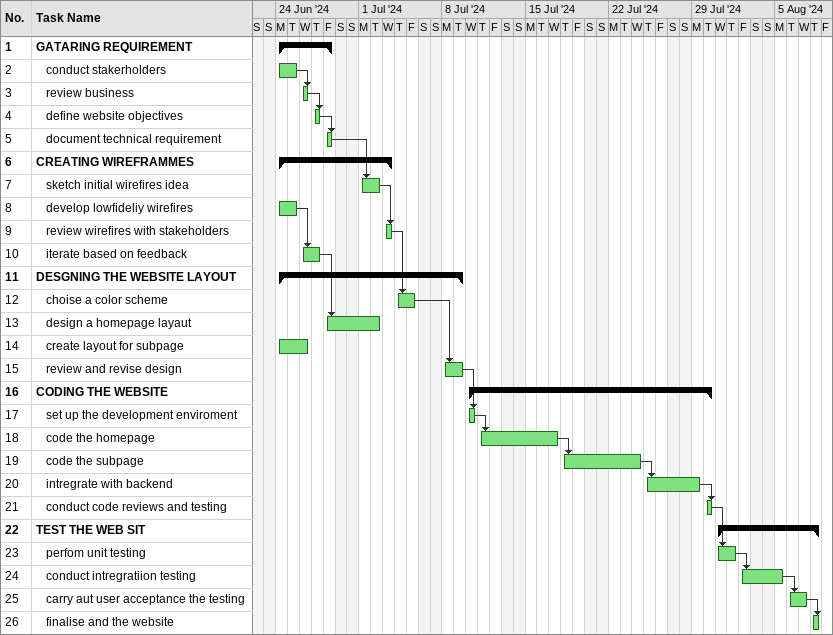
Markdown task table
| ID | Level | Task | Start | Finish | Predecessors |
|---|---|---|---|---|---|
| 1 | 1 | **GATARING REQUIREMENT** | 2024-06-24 | 2024-06-28 |  |
| 2 | 2 | conduct stakerholders | 2024-06-24 | 2024-06-25 |  |
| 3 | 2 | review business | 2024-06-26 | 2024-06-26 | 2 |
| 4 | 2 | define website objectives | 2024-06-27 | 2024-06-27 | 3 |
| 5 | 2 | document technical requirement | 2024-06-28 | 2024-06-28 | 4 |
| 6 | 1 | **CREATING WIREFRAMMES** | 2024-06-24 | 2024-07-03 |  |
| 7 | 2 | sketch initial wirefires idea | 2024-07-01 | 2024-07-02 | 5 |
| 8 | 2 | develop lowfideliy wirefires | 2024-06-24 | 2024-06-25 |  |
| 9 | 2 | review wirefires with stakeholders | 2024-07-03 | 2024-07-03 | 7 |
| 10 | 2 | iterate based on feedback | 2024-06-26 | 2024-06-27 | 8 |
| 11 | 1 | **DESGNING THE WEBSITE LAYOUT** | 2024-06-24 | 2024-07-09 |  |
| 12 | 2 | choise a color scheme | 2024-07-04 | 2024-07-05 | 9 |
| 13 | 2 | design a homepage layaut | 2024-06-28 | 2024-07-02 | 10 |
| 14 | 2 | create layout for subpage | 2024-06-24 | 2024-06-26 |  |
| 15 | 2 | review and revise design | 2024-07-08 | 2024-07-09 | 12 |
| 16 | 1 | **CODING THE WEBSITE** | 2024-07-10 | 2024-07-30 |  |
| 17 | 2 | set up the development enviroment | 2024-07-10 | 2024-07-10 | 15 |
| 18 | 2 | code the homepage | 2024-07-11 | 2024-07-17 | 17 |
| 19 | 2 | code the subpage | 2024-07-18 | 2024-07-24 | 18 |
| 20 | 2 | intregrate with backend | 2024-07-25 | 2024-07-29 | 19 |
| 21 | 2 | conduct code reviews and testing | 2024-07-30 | 2024-07-30 | 20 |
| 22 | 1 | **TEST THE WEB SIT** | 2024-07-31 | 2024-08-08 |  |
| 23 | 2 | perfom unit testing | 2024-07-31 | 2024-08-01 | 21 |
| 24 | 2 | conduct intregratiion testing | 2024-08-02 | 2024-08-05 | 23 |
| 25 | 2 | carry aut user acceptance the testing | 2024-08-06 | 2024-08-07 | 24 |
| 26 | 2 | finalise and the website | 2024-08-08 | 2024-08-08 | 25 |
